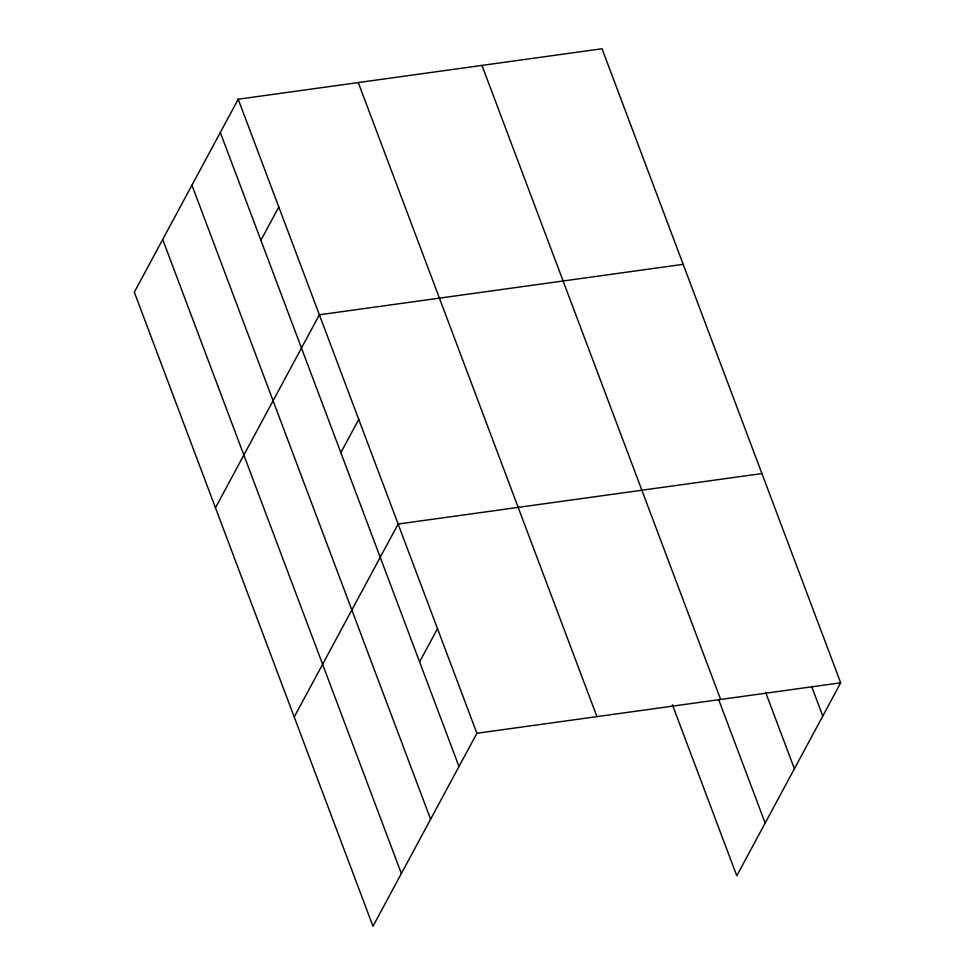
<?xml version="1.0" encoding="UTF-8"?>
<svg xmlns="http://www.w3.org/2000/svg" width="975" height="975" viewBox="0 0 975 975"><rect width="100%" height="100%" fill="white"/><g stroke="black" fill="none" stroke-linecap="round" stroke-linejoin="round"><path stroke-width="1.46" d="M238.229 99.218L134.318 292.183L372.974 926.25L476.885 733.273L238.229 99.218L602.026 48.75L840.682 682.817L736.771 875.782L672.384 704.718M260.898 240.252L278.801 207.005M215.463 507.768L319.373 314.791L683.17 264.335M340.848 452.668L358.751 419.421M294.218 717.003L398.129 524.038L761.926 473.57M419.603 661.903L437.507 628.656M476.885 733.273L840.682 682.817M811.602 686.376L822.778 716.064M765.655 692.433L794.393 768.775M481.967 65.398L720.622 699.465M718.855 700.074L765.156 823.083M358.276 82.558L596.932 716.625M220.326 132.466L458.981 766.533M191.941 185.177L430.597 819.232M162.703 239.472L401.359 873.539"/></g></svg>
